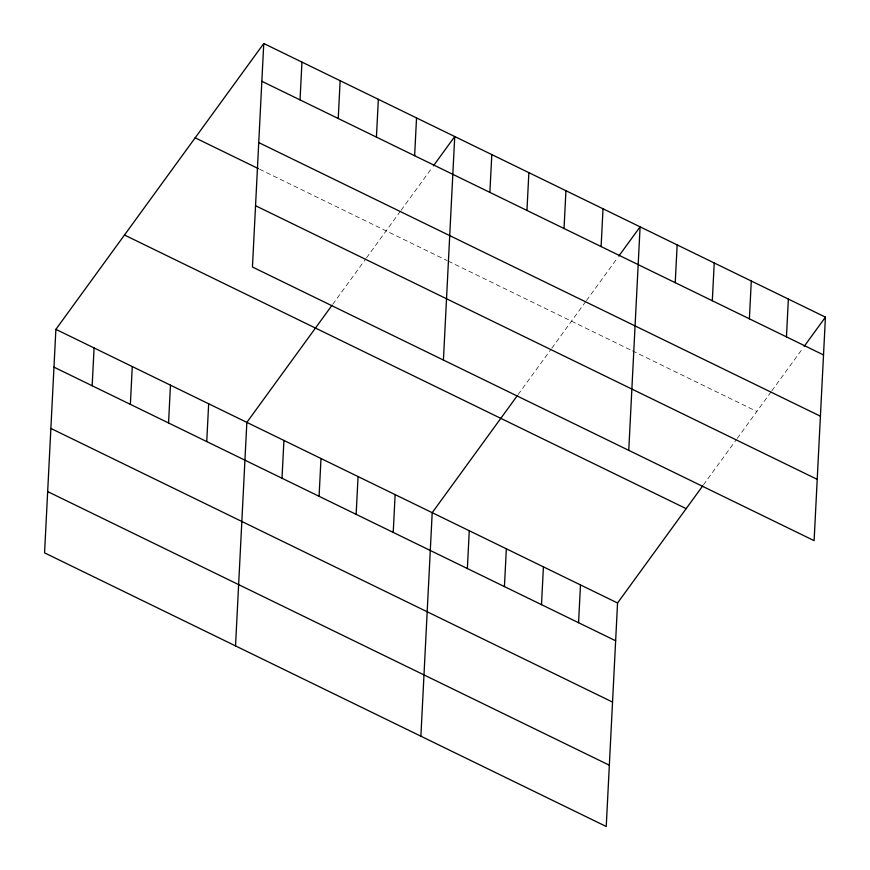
<?xml version="1.0" encoding="UTF-8"?>
<svg xmlns="http://www.w3.org/2000/svg" width="870" height="870" viewBox="0 0 870 870"><rect width="100%" height="100%" fill="white"/><g stroke="black" fill="none" stroke-linecap="round" stroke-linejoin="round"><path stroke-width="0.65" stroke-dasharray="4.35 3.26" d="M332.731 304.304L365.715 258.945M366.498 257.868L400.33 211.356M401.113 210.268L431.868 167.975M518.085 394.599L551.069 349.24M551.852 348.163L585.684 301.651M586.467 300.563L617.221 258.281M703.438 484.894L736.422 439.546M737.205 438.458L771.027 391.946M771.82 390.869L802.575 348.576M259.619 169.226L447.126 260.576M448.311 261.163L631.272 350.295M632.468 350.882L756.835 411.466"/><path stroke-width="1.3" d="M263.762 43.5L252.441 267.014L814.113 540.651L825.434 317.137L263.762 43.5L55.887 329.349L44.566 552.863L606.238 826.5L617.559 602.986L702.645 485.982M92.166 385.758L94.08 347.956M130.359 404.365L132.273 366.564M168.552 422.972L170.466 385.171M206.745 441.579L208.659 403.778M235.531 645.899L246.852 422.385L331.948 305.381M300.041 99.898L301.955 62.107M282.01 478.239L283.924 440.448M319.083 496.302L320.997 458.512M338.234 118.505L340.148 80.714M356.145 514.366L358.059 476.564M376.427 137.112L378.352 99.321M393.218 532.418L395.132 494.628M414.631 155.719L416.545 117.928M420.884 736.205L432.205 512.691L517.302 395.676M443.417 360.049L454.738 136.536L433.445 165.811M467.364 568.545L469.278 530.743M489.886 192.39L491.8 154.599M504.426 586.597L506.351 548.807M526.959 210.442L528.873 172.651M541.499 604.661L543.413 566.87M564.032 228.505L565.946 190.715M578.572 622.724L580.486 584.923M601.105 246.569L603.019 208.778M628.76 450.345L640.092 226.831L618.798 256.106M675.24 282.685L677.154 244.894M712.312 300.748L714.226 262.957M749.385 318.801L751.299 281.01M786.458 336.864L788.372 299.073M804.152 346.412L825.434 317.137M261.848 81.291L823.52 354.927M258.749 142.582L820.421 416.208M195.163 137.83L258.423 168.649M255.552 205.722L817.224 479.359M124.486 235.02L686.158 508.656M55.887 329.349L617.559 602.986M53.973 367.151L615.645 640.777M50.862 428.431L612.534 702.068M47.665 491.583L609.337 765.208"/></g></svg>
